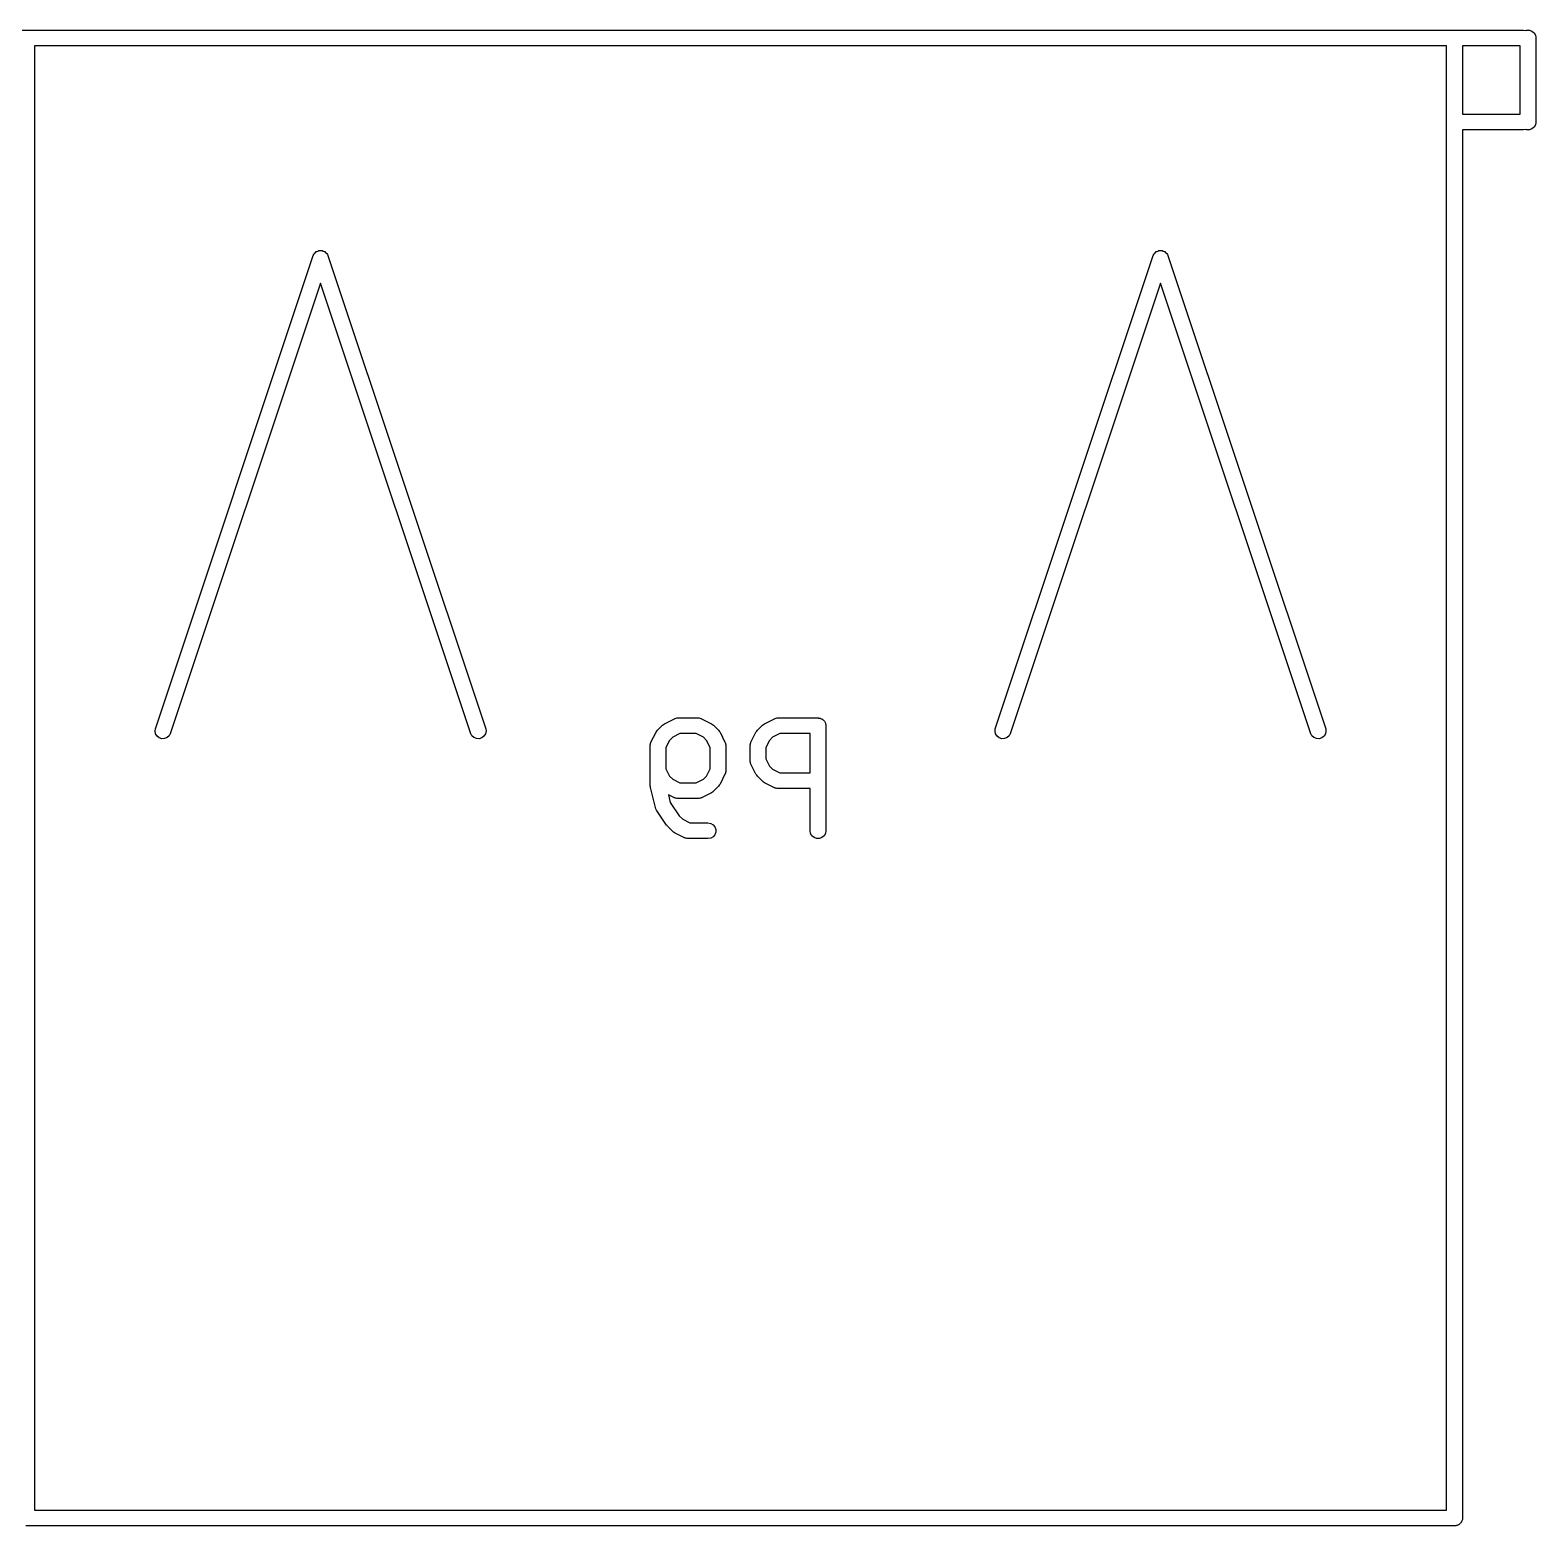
# Model space of a CAD drawing. Extents: x 86 to 122.3, y -103.9 to -55.1.
# Drawn here: x 94.85 to 109.19, y -73.7 to -59.45 of the extents above; entities that cross this region are included whole.
import ezdxf

# ---------------------------------------------------------------- set-up
doc = ezdxf.new("R2010")
doc.units = 0
doc.header["$MEASUREMENT"] = 0
doc.layers.add('BLACK', color=7, linetype='CONTINUOUS')

msp = doc.modelspace()

# ---------------------------------------------------------------- linework, layer by layer
at = {"layer": 'BLACK', "linetype": 'CONTINUOUS'}
for p, q in [((94.1561, -59.4469), (109.069, -59.4469)), ((109.069, -59.4469), (109.089, -59.4503)), ((109.089, -59.4506), (109.099, -59.4469)), ((109.089, -59.4503), (109.089, -59.4506)), ((109.099, -59.4469), (109.126, -59.4469)), ((109.126, -59.4469), (109.151, -59.4559)), ((109.151, -59.4559), (109.171, -59.4729)), ((109.171, -59.4729), (109.184, -59.4959)), ((109.184, -59.4959), (109.188, -59.5153)), ((109.188, -59.5153), (109.188, -60.3285)), ((94.8877, -59.5969), (94.8877, -73.5469)), ((108.338, -59.5969), (94.8877, -59.5969)), ((108.338, -73.5469), (108.338, -59.5969)), ((108.488, -59.5969), (108.488, -60.2469)), ((109.038, -59.5969), (108.488, -59.5969)), ((109.038, -60.2469), (109.038, -59.5969)), ((108.488, -60.2469), (109.038, -60.2469)), ((109.171, -60.3709), (109.151, -60.3879)), ((109.184, -60.3479), (109.171, -60.3709)), ((109.188, -60.3285), (109.184, -60.3479)), ((109.069, -60.3969), (108.488, -60.3969)), ((108.488, -60.3969), (108.488, -73.6285)), ((109.089, -60.3935), (109.069, -60.3969)), ((109.099, -60.3969), (109.089, -60.3932)), ((109.089, -60.3932), (109.089, -60.3935)), ((109.126, -60.3969), (109.099, -60.3969)), ((109.151, -60.3879), (109.126, -60.3969)), ((96.0395, -66.1044), (97.5401, -61.6024)), ((97.5401, -61.6024), (97.5419, -61.5939)), ((97.5419, -61.5939), (97.5477, -61.5844)), ((97.5477, -61.5844), (97.553, -61.5746)), ((97.553, -61.5746), (97.5546, -61.5732)), ((97.5546, -61.5732), (97.5557, -61.5714)), ((97.5557, -61.5714), (97.5645, -61.5644)), ((97.5645, -61.5644), (97.5728, -61.557)), ((97.5728, -61.557), (97.5748, -61.5562)), ((97.5748, -61.5562), (97.5764, -61.5549)), ((97.5764, -61.5549), (97.587, -61.5514)), ((97.587, -61.5514), (97.5974, -61.5473)), ((97.5974, -61.5473), (97.5995, -61.5472)), ((97.5995, -61.5472), (97.6015, -61.5466)), ((97.6015, -61.5466), (97.6127, -61.5469)), ((97.6127, -61.5469), (97.6239, -61.5466)), ((97.6239, -61.5466), (97.6259, -61.5472)), ((97.6259, -61.5472), (97.628, -61.5473)), ((97.628, -61.5473), (97.6384, -61.5514)), ((97.6384, -61.5514), (97.649, -61.5549)), ((97.649, -61.5549), (97.6506, -61.5562)), ((97.6506, -61.5562), (97.6526, -61.557)), ((97.6526, -61.557), (97.6609, -61.5644)), ((97.6609, -61.5644), (97.6697, -61.5714)), ((97.6697, -61.5714), (97.6708, -61.5732)), ((97.6708, -61.5732), (97.6724, -61.5746)), ((97.6724, -61.5746), (97.6777, -61.5844)), ((97.6777, -61.5844), (97.6835, -61.5939)), ((97.6835, -61.5939), (97.6853, -61.6024)), ((97.6853, -61.6024), (99.1859, -66.1044)), ((104.039, -66.1044), (105.54, -61.6024)), ((105.54, -61.6024), (105.542, -61.5939)), ((105.542, -61.5939), (105.548, -61.5844)), ((105.548, -61.5844), (105.553, -61.5746)), ((105.553, -61.5746), (105.555, -61.5732)), ((105.555, -61.5732), (105.556, -61.5714)), ((105.556, -61.5714), (105.564, -61.5644)), ((105.564, -61.5644), (105.573, -61.557)), ((105.573, -61.557), (105.575, -61.5562)), ((105.575, -61.5562), (105.576, -61.5549)), ((105.576, -61.5549), (105.587, -61.5514)), ((105.587, -61.5514), (105.597, -61.5473)), ((105.597, -61.5473), (105.6, -61.5472)), ((105.6, -61.5472), (105.602, -61.5466)), ((105.602, -61.5466), (105.613, -61.5469)), ((105.613, -61.5469), (105.624, -61.5466)), ((105.624, -61.5466), (105.626, -61.5472)), ((105.626, -61.5472), (105.628, -61.5473)), ((105.628, -61.5473), (105.638, -61.5514)), ((105.638, -61.5514), (105.649, -61.5549)), ((105.649, -61.5549), (105.651, -61.5562)), ((105.651, -61.5562), (105.653, -61.557)), ((105.653, -61.557), (105.661, -61.5644)), ((105.661, -61.5644), (105.67, -61.5714)), ((105.67, -61.5714), (105.671, -61.5732)), ((105.671, -61.5732), (105.672, -61.5746)), ((105.672, -61.5746), (105.678, -61.5844)), ((105.678, -61.5844), (105.684, -61.5939)), ((105.684, -61.5939), (105.685, -61.6024)), ((105.685, -61.6024), (107.186, -66.1044)), ((97.6127, -61.8591), (96.1818, -66.1518)), ((99.0436, -66.1518), (97.6127, -61.8591)), ((105.613, -61.8591), (104.182, -66.1518)), ((107.044, -66.1518), (105.613, -61.8591)), ((96.0366, -66.124), (96.0395, -66.1044)), ((99.1859, -66.1044), (99.1888, -66.124)), ((100.822, -66.1165), (100.869, -66.0689)), ((100.869, -66.0689), (100.879, -66.062)), ((100.879, -66.062), (100.889, -66.0548)), ((100.889, -66.0548), (100.984, -66.0072)), ((100.984, -66.0072), (100.988, -66.006)), ((100.988, -66.006), (100.992, -66.0038)), ((100.992, -66.0038), (101, -66.0023)), ((101, -66.0023), (101.009, -65.9998)), ((101.009, -65.9998), (101.013, -66)), ((101.013, -66), (101.017, -65.9993)), ((101.017, -65.9993), (101.208, -65.9993)), ((101.208, -65.9993), (101.212, -66)), ((101.212, -66), (101.217, -65.9998)), ((101.217, -65.9998), (101.225, -66.0023)), ((101.225, -66.0023), (101.234, -66.0038)), ((101.234, -66.0038), (101.237, -66.006)), ((101.237, -66.006), (101.241, -66.0072)), ((101.241, -66.0072), (101.337, -66.0548)), ((101.337, -66.0548), (101.346, -66.062)), ((101.346, -66.062), (101.356, -66.0689)), ((101.356, -66.0689), (101.404, -66.1165)), ((101.774, -66.1165), (101.822, -66.0689)), ((101.822, -66.0689), (101.831, -66.062)), ((101.831, -66.062), (101.841, -66.0548)), ((101.841, -66.0548), (101.936, -66.0072)), ((101.936, -66.0072), (101.94, -66.006)), ((101.94, -66.006), (101.944, -66.0038)), ((101.944, -66.0038), (101.953, -66.0023)), ((101.953, -66.0023), (101.961, -65.9998)), ((101.961, -65.9998), (101.966, -66)), ((101.966, -66), (101.97, -65.9993)), ((101.97, -65.9993), (102.351, -65.9993)), ((102.351, -65.9993), (102.357, -66.0004)), ((102.357, -66.0004), (102.364, -66.0004)), ((102.364, -66.0004), (102.37, -66.0027)), ((102.37, -66.0027), (102.376, -66.0038)), ((102.376, -66.0038), (102.382, -66.0071)), ((102.382, -66.0071), (102.388, -66.0093)), ((102.388, -66.0093), (102.393, -66.0135)), ((102.393, -66.0135), (102.399, -66.0168)), ((102.399, -66.0168), (102.403, -66.0219)), ((102.403, -66.0219), (102.408, -66.0261)), ((102.408, -66.0261), (102.412, -66.0318)), ((102.412, -66.0318), (102.416, -66.0368)), ((102.416, -66.0368), (102.418, -66.0429)), ((102.418, -66.0429), (102.421, -66.0486)), ((102.421, -66.0486), (102.422, -66.0551)), ((102.422, -66.0551), (102.425, -66.0613)), ((102.425, -66.0613), (102.425, -66.0678)), ((102.425, -66.0678), (102.426, -66.0743)), ((102.426, -66.0743), (102.426, -67.0743)), ((104.037, -66.124), (104.039, -66.1044)), ((107.186, -66.1044), (107.189, -66.124)), ((96.0419, -66.1499), (96.0366, -66.124)), ((96.0557, -66.1724), (96.0419, -66.1499)), ((96.0764, -66.1889), (96.0557, -66.1724)), ((96.1015, -66.1972), (96.0764, -66.1889)), ((96.128, -66.1965), (96.1015, -66.1972)), ((96.1526, -66.1868), (96.128, -66.1965)), ((96.1724, -66.1692), (96.1526, -66.1868)), ((96.1818, -66.1518), (96.1724, -66.1692)), ((99.053, -66.1692), (99.0436, -66.1518)), ((99.0728, -66.1868), (99.053, -66.1692)), ((99.0974, -66.1965), (99.0728, -66.1868)), ((99.1239, -66.1972), (99.0974, -66.1965)), ((99.149, -66.1889), (99.1239, -66.1972)), ((99.1697, -66.1724), (99.149, -66.1889)), ((99.1835, -66.1499), (99.1697, -66.1724)), ((99.1888, -66.124), (99.1835, -66.1499)), ((100.752, -66.2562), (100.755, -66.2478)), ((100.755, -66.2478), (100.757, -66.2391)), ((100.757, -66.2391), (100.759, -66.2354)), ((100.759, -66.2354), (100.76, -66.2312)), ((100.76, -66.2312), (100.808, -66.136)), ((100.808, -66.136), (100.815, -66.1263)), ((100.815, -66.1263), (100.822, -66.1165)), ((100.936, -66.2139), (100.902, -66.2825)), ((100.967, -66.1835), (100.936, -66.2139)), ((101.035, -66.1493), (100.967, -66.1835)), ((101.19, -66.1493), (101.035, -66.1493)), ((101.259, -66.1835), (101.19, -66.1493)), ((101.289, -66.2139), (101.259, -66.1835)), ((101.323, -66.2825), (101.289, -66.2139)), ((101.404, -66.1165), (101.411, -66.1263)), ((101.411, -66.1263), (101.418, -66.136)), ((101.418, -66.136), (101.465, -66.2312)), ((101.465, -66.2312), (101.467, -66.2354)), ((101.467, -66.2354), (101.469, -66.2391)), ((101.469, -66.2391), (101.47, -66.2478)), ((101.47, -66.2478), (101.473, -66.2562)), ((101.705, -66.2562), (101.707, -66.2478)), ((101.707, -66.2478), (101.709, -66.2391)), ((101.709, -66.2391), (101.711, -66.2354)), ((101.711, -66.2354), (101.712, -66.2312)), ((101.712, -66.2312), (101.76, -66.136)), ((101.76, -66.136), (101.767, -66.1263)), ((101.767, -66.1263), (101.774, -66.1165)), ((101.889, -66.2139), (101.854, -66.2825)), ((101.919, -66.1835), (101.889, -66.2139)), ((101.988, -66.1493), (101.919, -66.1835)), ((102.276, -66.1493), (101.988, -66.1493)), ((102.276, -66.5231), (102.276, -66.1493)), ((104.042, -66.1499), (104.037, -66.124)), ((104.056, -66.1724), (104.042, -66.1499)), ((104.076, -66.1889), (104.056, -66.1724)), ((104.102, -66.1972), (104.076, -66.1889)), ((104.128, -66.1965), (104.102, -66.1972)), ((104.153, -66.1868), (104.128, -66.1965)), ((104.172, -66.1692), (104.153, -66.1868)), ((104.182, -66.1518), (104.172, -66.1692)), ((107.053, -66.1692), (107.044, -66.1518)), ((107.073, -66.1868), (107.053, -66.1692)), ((107.097, -66.1965), (107.073, -66.1868)), ((107.124, -66.1972), (107.097, -66.1965)), ((107.149, -66.1889), (107.124, -66.1972)), ((107.17, -66.1724), (107.149, -66.1889)), ((107.184, -66.1499), (107.17, -66.1724)), ((107.189, -66.124), (107.184, -66.1499)), ((100.753, -66.2605), (100.752, -66.2562)), ((100.752, -66.2648), (100.753, -66.2605)), ((100.752, -66.6457), (100.752, -66.2648)), ((100.902, -66.2825), (100.902, -66.4851)), ((101.323, -66.4851), (101.323, -66.2825)), ((101.473, -66.2562), (101.473, -66.2605)), ((101.473, -66.2605), (101.473, -66.2648)), ((101.473, -66.2648), (101.473, -66.5029)), ((101.704, -66.2648), (101.705, -66.2605)), ((101.704, -66.4076), (101.704, -66.2648)), ((101.705, -66.2605), (101.705, -66.2562)), ((101.854, -66.2825), (101.854, -66.3899)), ((101.854, -66.3899), (101.889, -66.4584)), ((100.902, -66.4851), (100.936, -66.5537)), ((101.289, -66.5537), (101.323, -66.4851)), ((101.465, -66.5364), (101.418, -66.6316)), ((101.467, -66.5322), (101.465, -66.5364)), ((101.469, -66.5285), (101.467, -66.5322)), ((101.47, -66.5198), (101.469, -66.5285)), ((101.473, -66.5114), (101.47, -66.5198)), ((101.473, -66.5029), (101.473, -66.5071)), ((101.473, -66.5071), (101.473, -66.5114)), ((101.705, -66.4119), (101.704, -66.4076)), ((101.705, -66.4162), (101.705, -66.4119)), ((101.707, -66.4246), (101.705, -66.4162)), ((101.709, -66.4333), (101.707, -66.4246)), ((101.711, -66.437), (101.709, -66.4333)), ((101.712, -66.4412), (101.711, -66.437)), ((101.76, -66.5364), (101.712, -66.4412)), ((101.767, -66.5461), (101.76, -66.5364)), ((101.889, -66.4584), (101.919, -66.4888)), ((101.919, -66.4888), (101.988, -66.5231)), ((101.988, -66.5231), (102.276, -66.5231)), ((100.754, -66.6547), (100.752, -66.6457)), ((100.754, -66.6639), (100.754, -66.6547)), ((100.802, -66.8544), (100.754, -66.6639)), ((100.936, -66.5537), (100.967, -66.5841)), ((100.967, -66.5841), (101.035, -66.6183)), ((101.035, -66.6183), (101.19, -66.6183)), ((101.19, -66.6183), (101.259, -66.5841)), ((101.259, -66.5841), (101.289, -66.5537)), ((101.404, -66.6511), (101.356, -66.6987)), ((101.411, -66.6413), (101.404, -66.6511)), ((101.418, -66.6316), (101.411, -66.6413)), ((101.774, -66.5559), (101.767, -66.5461)), ((101.822, -66.6035), (101.774, -66.5559)), ((101.831, -66.6104), (101.822, -66.6035)), ((101.841, -66.6176), (101.831, -66.6104)), ((101.936, -66.6652), (101.841, -66.6176)), ((101.94, -66.6664), (101.936, -66.6652)), ((101.944, -66.6686), (101.94, -66.6664)), ((101.953, -66.6701), (101.944, -66.6686)), ((101.961, -66.6726), (101.953, -66.6701)), ((101.966, -66.6723), (101.961, -66.6726)), ((101.97, -66.6731), (101.966, -66.6723)), ((102.276, -66.6731), (101.97, -66.6731)), ((102.276, -67.0743), (102.276, -66.6731)), ((100.984, -66.7604), (100.926, -66.7313)), ((100.926, -66.7313), (100.944, -66.8054)), ((100.944, -66.8054), (101.028, -66.9313)), ((100.988, -66.7616), (100.984, -66.7604)), ((100.992, -66.7638), (100.988, -66.7616)), ((101, -66.7653), (100.992, -66.7638)), ((101.009, -66.7678), (101, -66.7653)), ((101.013, -66.7676), (101.009, -66.7678)), ((101.017, -66.7683), (101.013, -66.7676)), ((101.208, -66.7683), (101.017, -66.7683)), ((101.212, -66.7676), (101.208, -66.7683)), ((101.217, -66.7678), (101.212, -66.7676)), ((101.225, -66.7653), (101.217, -66.7678)), ((101.234, -66.7638), (101.225, -66.7653)), ((101.237, -66.7616), (101.234, -66.7638)), ((101.241, -66.7604), (101.237, -66.7616)), ((101.337, -66.7128), (101.241, -66.7604)), ((101.346, -66.7056), (101.337, -66.7128)), ((101.356, -66.6987), (101.346, -66.7056)), ((100.807, -66.866), (100.802, -66.8544)), ((100.812, -66.8778), (100.807, -66.866)), ((100.907, -67.0206), (100.812, -66.8778)), ((101.028, -66.9313), (101.062, -66.965)), ((101.062, -66.965), (101.13, -66.9993)), ((100.913, -67.026), (100.907, -67.0206)), ((100.917, -67.0321), (100.913, -67.026)), ((100.964, -67.0797), (100.917, -67.0321)), ((100.974, -67.0866), (100.964, -67.0797)), ((100.984, -67.0937), (100.974, -67.0866)), ((101.079, -67.1414), (100.984, -67.0937)), ((101.13, -66.9993), (101.303, -66.9993)), ((101.303, -66.9993), (101.329, -67.0038)), ((101.329, -67.0038), (101.351, -67.0168)), ((101.351, -67.0168), (101.368, -67.0368)), ((101.368, -67.1118), (101.351, -67.1317)), ((101.368, -67.0368), (101.377, -67.0613)), ((101.377, -67.0873), (101.368, -67.1118)), ((101.377, -67.0613), (101.377, -67.0873)), ((102.28, -67.0999), (102.276, -67.0743)), ((102.293, -67.1225), (102.28, -67.0999)), ((102.421, -67.0999), (102.408, -67.1225)), ((102.426, -67.0743), (102.421, -67.0999)), ((101.083, -67.1426), (101.079, -67.1414)), ((101.087, -67.1448), (101.083, -67.1426)), ((101.096, -67.1463), (101.087, -67.1448)), ((101.104, -67.1488), (101.096, -67.1463)), ((101.108, -67.1485), (101.104, -67.1488)), ((101.113, -67.1493), (101.108, -67.1485)), ((101.303, -67.1493), (101.113, -67.1493)), ((101.329, -67.1448), (101.303, -67.1493)), ((101.351, -67.1317), (101.329, -67.1448)), ((102.313, -67.1392), (102.293, -67.1225)), ((102.338, -67.1481), (102.313, -67.1392)), ((102.364, -67.1481), (102.338, -67.1481)), ((102.388, -67.1392), (102.364, -67.1481)), ((102.408, -67.1225), (102.388, -67.1392)), ((94.8877, -73.5469), (108.338, -73.5469)), ((108.419, -73.6969), (94.8061, -73.6969)), ((108.426, -73.6969), (108.419, -73.6969)), ((108.419, -73.6969), (108.419, -73.6969)), ((108.432, -73.6946), (108.426, -73.6969)), ((108.439, -73.6935), (108.432, -73.6946)), ((108.445, -73.6901), (108.439, -73.6935)), ((108.451, -73.6879), (108.445, -73.6901)), ((108.456, -73.6836), (108.451, -73.6879)), ((108.462, -73.6802), (108.456, -73.6836)), ((108.466, -73.6751), (108.462, -73.6802)), ((108.471, -73.6709), (108.466, -73.6751)), ((108.474, -73.6651), (108.471, -73.6709)), ((108.479, -73.66), (108.474, -73.6651)), ((108.481, -73.6537), (108.479, -73.66)), ((108.484, -73.6479), (108.481, -73.6537)), ((108.485, -73.6414), (108.484, -73.6479)), ((108.488, -73.6351), (108.485, -73.6414)), ((108.488, -73.6285), (108.488, -73.6285)), ((108.488, -73.6285), (108.488, -73.6351))]:
    msp.add_line(p, q, dxfattribs=at)

doc.saveas('drawing.dxf')
